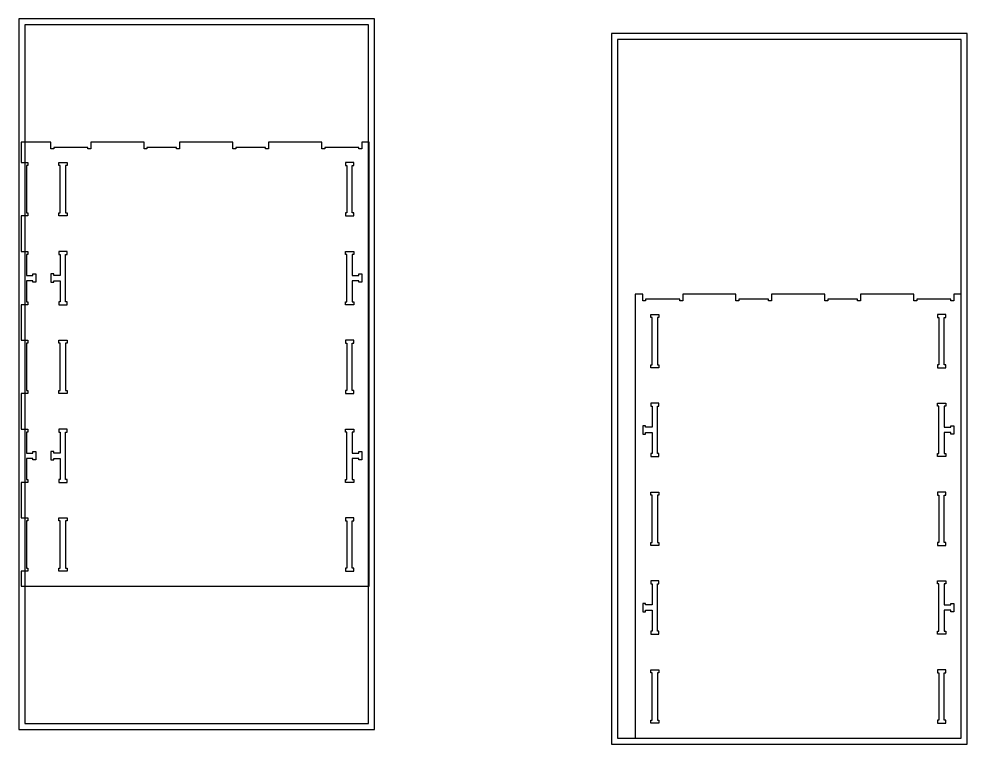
# Model space of a CAD drawing. Header units: inches. Extents: x -1745 to 48028, y -9858 to 20083.
# Drawn here: x 887 to 4088, y 14337 to 16786 of the extents above; entities that cross this region are included whole.
import ezdxf

# ---------------------------------------------------------------- set-up
doc = ezdxf.new("R2010")
doc.units = ezdxf.units.IN
doc.header["$MEASUREMENT"] = 0

msp = doc.modelspace()

# ---------------------------------------------------------------- linework, layer by layer
for points in [[(887.5, 14386.5), (2087.5, 14386.5), (2087.5, 16786.5), (887.5, 16786.5)], [(907.5, 14406.5), (2067.5, 14406.5), (2067.5, 16766.5), (907.5, 16766.5)], [(1049.7, 16291.4), (1044.7, 16291.4), (1044.7, 16131.4), (1049.7, 16131.4), (1049.7, 16121.4), (1021.7, 16121.4), (1021.7, 16131.4), (1026.7, 16131.4), (1026.7, 16291.4), (1021.7, 16291.4), (1021.7, 16301.4), (1049.7, 16301.4)], [(2012.7, 16291.4), (2017.7, 16291.4), (2017.7, 16301.4), (1989.7, 16301.4), (1989.7, 16291.4), (1994.7, 16291.4), (1994.7, 16131.4), (1989.7, 16131.4), (1989.7, 16121.4), (2017.7, 16121.4), (2017.7, 16131.4), (2012.7, 16131.4)], [(1004.7, 15897.4), (1004.7, 15902.4), (1026.7, 15902.4), (1026.7, 15831.4), (1021.7, 15831.4), (1021.7, 15821.4), (1049.7, 15821.4), (1049.7, 15831.4), (1044.7, 15831.4), (1044.7, 15991.4), (1049.7, 15991.4), (1049.7, 16001.4), (1021.7, 16001.4), (1021.7, 15991.4), (1026.7, 15991.4), (1026.7, 15920.4), (1004.7, 15920.4), (1004.7, 15925.4), (994.7, 15925.4), (994.7, 15897.4)], [(1989.7, 16001.4), (2017.7, 16001.4), (2017.7, 15991.4), (2012.7, 15991.4), (2012.7, 15920.4), (2034.7, 15920.4), (2034.7, 15925.4), (2044.7, 15925.4), (2044.7, 15897.4), (2034.7, 15897.4), (2034.7, 15902.4), (2012.7, 15902.4), (2012.7, 15831.4), (2017.7, 15831.4), (2017.7, 15821.4), (1989.7, 15821.4), (1989.7, 15831.4), (1994.7, 15831.4), (1994.7, 15991.4), (1989.7, 15991.4)], [(3043.1, 15778.5), (3043.1, 15618.5), (3048.1, 15618.5), (3048.1, 15608.5), (3020.1, 15608.5), (3020.1, 15618.5), (3025.1, 15618.5), (3025.1, 15778.5), (3020.1, 15778.5), (3020.1, 15788.5), (3048.1, 15788.5), (3048.1, 15778.5)], [(4016.1, 15778.5), (4016.1, 15788.5), (3988.1, 15788.5), (3988.1, 15778.5), (3993.1, 15778.5), (3993.1, 15618.5), (3988.1, 15618.5), (3988.1, 15608.5), (4016.1, 15608.5), (4016.1, 15618.5), (4011.1, 15618.5), (4011.1, 15778.5)], [(1049.7, 15531.4), (1049.7, 15521.4), (1021.7, 15521.4), (1021.7, 15531.4), (1026.7, 15531.4), (1026.7, 15691.4), (1021.7, 15691.4), (1021.7, 15701.4), (1049.7, 15701.4), (1049.7, 15691.4), (1044.7, 15691.4), (1044.7, 15531.4)], [(1989.7, 15531.4), (1989.7, 15521.4), (2017.7, 15521.4), (2017.7, 15531.4), (2012.7, 15531.4), (2012.7, 15691.4), (2017.7, 15691.4), (2017.7, 15701.4), (1989.7, 15701.4), (1989.7, 15691.4), (1994.7, 15691.4), (1994.7, 15531.4)], [(3003.1, 15389.5), (3025.1, 15389.5), (3025.1, 15318.5), (3020.1, 15318.5), (3020.1, 15308.5), (3048.1, 15308.5), (3048.1, 15318.5), (3043.1, 15318.5), (3043.1, 15478.5), (3048.1, 15478.5), (3048.1, 15488.5), (3020.1, 15488.5), (3020.1, 15478.5), (3025.1, 15478.5), (3025.1, 15407.5), (3003.1, 15407.5), (3003.1, 15412.5), (2993.1, 15412.5), (2993.1, 15384.5), (3003.1, 15384.5)], [(4016.1, 15488.5), (4016.1, 15478.5), (4011.1, 15478.5), (4011.1, 15407.5), (4033.1, 15407.5), (4033.1, 15412.5), (4043.1, 15412.5), (4043.1, 15384.5), (4033.1, 15384.5), (4033.1, 15389.5), (4011.1, 15389.5), (4011.1, 15318.5), (4016.1, 15318.5), (4016.1, 15308.5), (3988.1, 15308.5), (3988.1, 15318.5), (3993.1, 15318.5), (3993.1, 15478.5), (3988.1, 15478.5), (3988.1, 15488.5)], [(1044.7, 15391.4), (1049.7, 15391.4), (1049.7, 15401.4), (1021.7, 15401.4), (1021.7, 15391.4), (1026.7, 15391.4), (1026.7, 15320.4), (1004.7, 15320.4), (1004.7, 15325.4), (994.7, 15325.4), (994.7, 15297.4), (1004.7, 15297.4), (1004.7, 15302.4), (1026.7, 15302.4), (1026.7, 15231.4), (1021.7, 15231.4), (1021.7, 15221.4), (1049.7, 15221.4), (1049.7, 15231.4), (1044.7, 15231.4)], [(1994.7, 15391.4), (1989.7, 15391.4), (1989.7, 15401.4), (2017.7, 15401.4), (2017.7, 15391.4), (2012.7, 15391.4), (2012.7, 15320.4), (2034.7, 15320.4), (2034.7, 15325.4), (2044.7, 15325.4), (2044.7, 15297.4), (2034.7, 15297.4), (2034.7, 15302.4), (2012.7, 15302.4), (2012.7, 15231.4), (2017.7, 15231.4), (2017.7, 15221.4), (1989.7, 15221.4), (1989.7, 15231.4), (1994.7, 15231.4)], [(3048.1, 15008.5), (3020.1, 15008.5), (3020.1, 15018.5), (3025.1, 15018.5), (3025.1, 15178.5), (3020.1, 15178.5), (3020.1, 15188.5), (3048.1, 15188.5), (3048.1, 15178.5), (3043.1, 15178.5), (3043.1, 15018.5), (3048.1, 15018.5)], [(3988.1, 15008.5), (4016.1, 15008.5), (4016.1, 15018.5), (4011.1, 15018.5), (4011.1, 15178.5), (4016.1, 15178.5), (4016.1, 15188.5), (3988.1, 15188.5), (3988.1, 15178.5), (3993.1, 15178.5), (3993.1, 15018.5), (3988.1, 15018.5)], [(1026.7, 15091.4), (1021.7, 15091.4), (1021.7, 15101.4), (1049.7, 15101.4), (1049.7, 15091.4), (1044.7, 15091.4), (1044.7, 14931.4), (1049.7, 14931.4), (1049.7, 14921.4), (1021.7, 14921.4), (1021.7, 14931.4), (1026.7, 14931.4)], [(2017.7, 15091.4), (2017.7, 15101.4), (1989.7, 15101.4), (1989.7, 15091.4), (1994.7, 15091.4), (1994.7, 14931.4), (1989.7, 14931.4), (1989.7, 14921.4), (2017.7, 14921.4), (2017.7, 14931.4), (2012.7, 14931.4), (2012.7, 15091.4)], [(3048.1, 14878.5), (3048.1, 14888.5), (3020.1, 14888.5), (3020.1, 14878.5), (3025.1, 14878.5), (3025.1, 14807.5), (3003.1, 14807.5), (3003.1, 14812.5), (2993.1, 14812.5), (2993.1, 14784.5), (3003.1, 14784.5), (3003.1, 14789.5), (3025.1, 14789.5), (3025.1, 14718.5), (3020.1, 14718.5), (3020.1, 14708.5), (3048.1, 14708.5), (3048.1, 14718.5), (3043.1, 14718.5), (3043.1, 14878.5)], [(3988.1, 14878.5), (3988.1, 14888.5), (4016.1, 14888.5), (4016.1, 14878.5), (4011.1, 14878.5), (4011.1, 14807.5), (4033.1, 14807.5), (4033.1, 14812.5), (4043.1, 14812.5), (4043.1, 14784.5), (4033.1, 14784.5), (4033.1, 14789.5), (4011.1, 14789.5), (4011.1, 14718.5), (4016.1, 14718.5), (4016.1, 14708.5), (3988.1, 14708.5), (3988.1, 14718.5), (3993.1, 14718.5), (3993.1, 14878.5)], [(3020.1, 14578.5), (3020.1, 14588.5), (3048.1, 14588.5), (3048.1, 14578.5), (3043.1, 14578.5), (3043.1, 14418.5), (3048.1, 14418.5), (3048.1, 14408.5), (3020.1, 14408.5), (3020.1, 14418.5), (3025.1, 14418.5), (3025.1, 14578.5)], [(4016.1, 14588.5), (3988.1, 14588.5), (3988.1, 14578.5), (3993.1, 14578.5), (3993.1, 14418.5), (3988.1, 14418.5), (3988.1, 14408.5), (4016.1, 14408.5), (4016.1, 14418.5), (4011.1, 14418.5), (4011.1, 14578.5), (4016.1, 14578.5)]]:
    msp.add_lwpolyline(points, close=True)
at = {"color": 4}
for points in [[(2888.1, 14337.5), (4088.1, 14337.5), (4088.1, 16737.5), (2888.1, 16737.5)], [(2908.1, 14357.5), (4068.1, 14357.5), (4068.1, 16717.5), (2908.1, 16717.5)]]:
    msp.add_lwpolyline(points, close=True, dxfattribs=at)
for points in [[(1309.7, 16370.4), (1129.7, 16370.4), (1129.7, 16347.4), (1119.7, 16347.4), (1119.7, 16352.4), (1004.7, 16352.4), (1004.7, 16347.4), (994.7, 16347.4), (994.7, 16370.4), (894.7, 16370.4), (894.7, 16352.4), (894.7, 16301.4), (917.7, 16301.4), (917.7, 16291.4), (912.7, 16291.4), (912.7, 16131.4), (917.7, 16131.4), (917.7, 16121.4), (894.7, 16121.4), (894.7, 16001.4), (917.7, 16001.4), (917.7, 15991.4), (912.7, 15991.4), (912.7, 15920.4), (934.7, 15920.4), (934.7, 15925.4), (944.7, 15925.4), (944.7, 15897.4), (934.7, 15897.4), (934.7, 15902.4), (912.7, 15902.4), (912.7, 15831.4), (917.7, 15831.4), (917.7, 15821.4), (894.7, 15821.4), (894.7, 15761.4), (894.7, 15701.4), (917.7, 15701.4), (917.7, 15691.4), (912.7, 15691.4), (912.7, 15531.4), (917.7, 15531.4), (917.7, 15521.4), (894.7, 15521.4), (894.7, 15401.4), (917.7, 15401.4), (917.7, 15391.4), (912.7, 15391.4), (912.7, 15320.4), (934.7, 15320.4), (934.7, 15325.4), (944.7, 15325.4), (944.7, 15297.4), (934.7, 15297.4), (934.7, 15302.4), (912.7, 15302.4), (912.7, 15231.4), (917.7, 15231.4), (917.7, 15221.4), (894.7, 15221.4), (894.7, 15101.4), (917.7, 15101.4), (917.7, 15091.4), (912.7, 15091.4), (912.7, 14931.4), (917.7, 14931.4), (917.7, 14921.4), (894.7, 14921.4), (894.7, 14870.4), (2069.7, 14870.4), (2069.7, 16370.4), (2044.7, 16370.4), (2044.7, 16347.4), (2034.7, 16347.4), (2034.7, 16352.4), (1919.7, 16352.4), (1919.7, 16347.4), (1909.7, 16347.4), (1909.7, 16370.4), (1729.7, 16370.4), (1729.7, 16347.4), (1719.7, 16347.4), (1719.7, 16352.4), (1619.7, 16352.4), (1619.7, 16347.4), (1609.7, 16347.4), (1609.7, 16370.4), (1429.7, 16370.4), (1429.7, 16347.4), (1419.7, 16347.4), (1419.7, 16352.4), (1319.7, 16352.4), (1319.7, 16347.4), (1309.7, 16347.4), (1309.7, 16370.4)], [(3308.1, 15857.5), (3128.1, 15857.5), (3128.1, 15834.5), (3118.1, 15834.5), (3118.1, 15839.5), (3003.1, 15839.5), (3003.1, 15834.5), (2993.1, 15834.5), (2993.1, 15857.5), (2968.1, 15857.5), (2968.1, 14357.5), (4068.1, 14357.5), (4068.1, 15857.5), (4043.1, 15857.5), (4043.1, 15834.5), (4033.1, 15834.5), (4033.1, 15839.5), (3918.1, 15839.5), (3918.1, 15834.5), (3908.1, 15834.5), (3908.1, 15857.5), (3728.1, 15857.5), (3728.1, 15834.5), (3718.1, 15834.5), (3718.1, 15839.5), (3618.1, 15839.5), (3618.1, 15834.5), (3608.1, 15834.5), (3608.1, 15857.5), (3428.1, 15857.5), (3428.1, 15834.5), (3418.1, 15834.5), (3418.1, 15839.5), (3318.1, 15839.5), (3318.1, 15834.5), (3308.1, 15834.5), (3308.1, 15857.5)]]:
    msp.add_lwpolyline(points)

doc.saveas('drawing.dxf')
